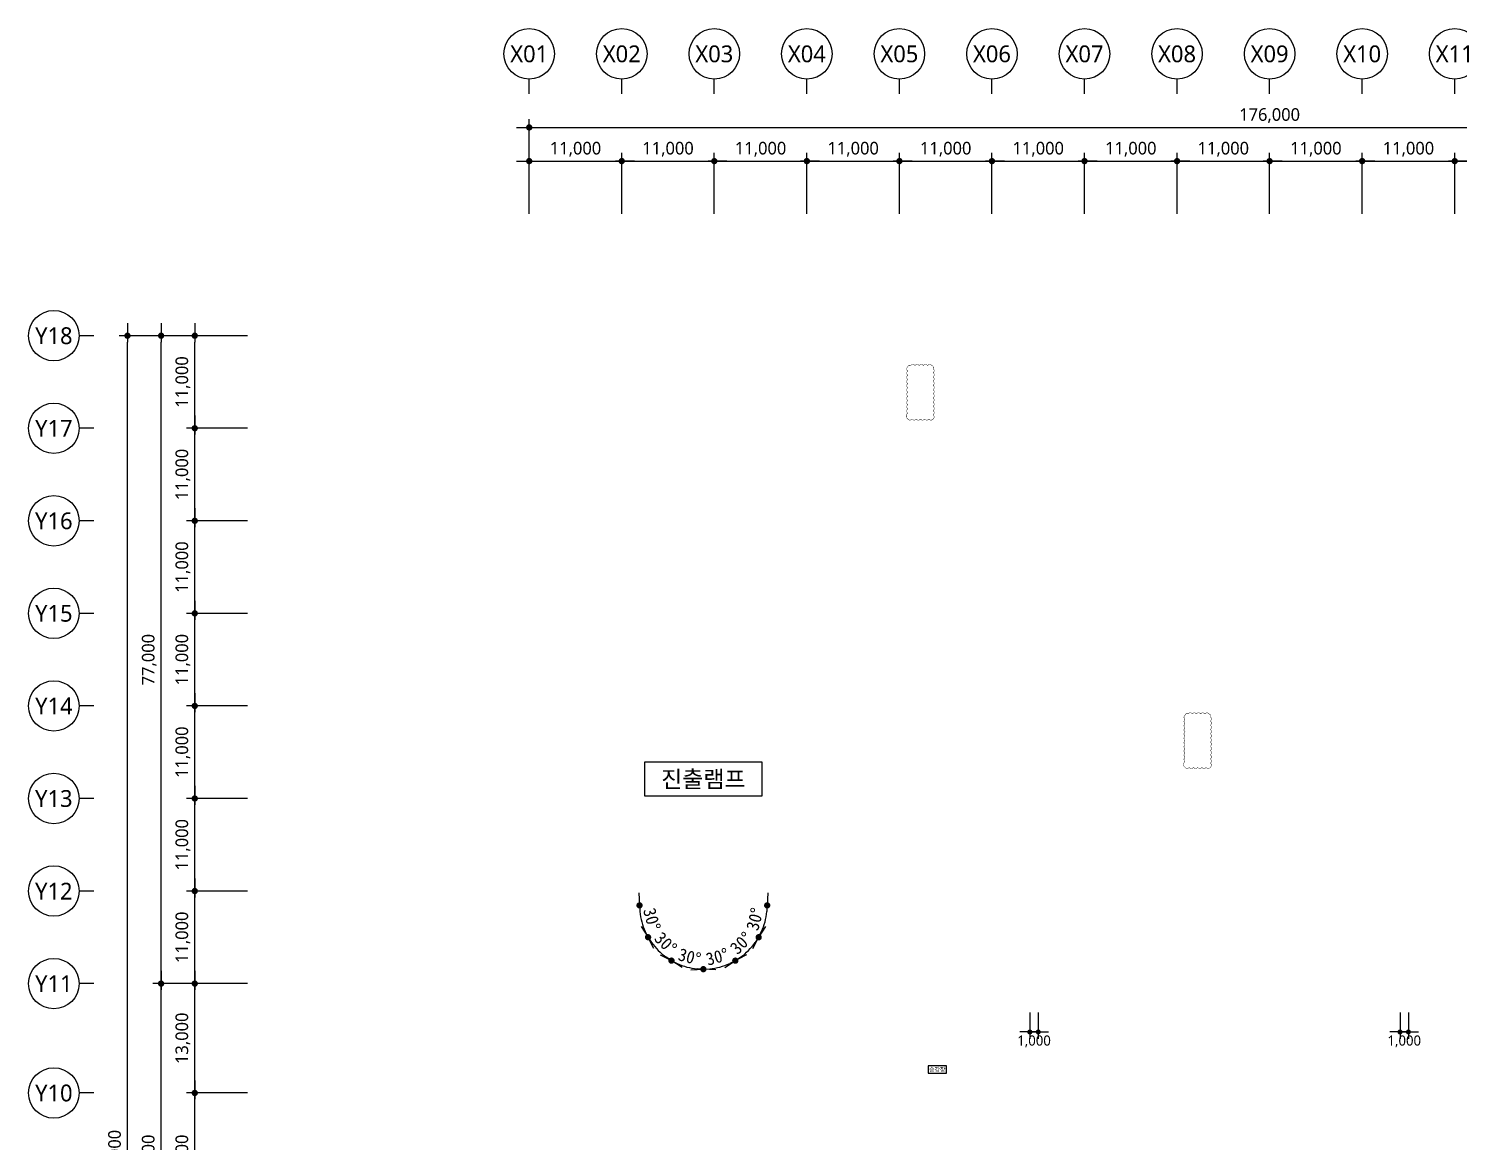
# Model space of a CAD drawing. Header units: millimetres. Extents: x 4003075 to 5615882, y 1445368 to 2591247.
# Drawn here: x 4003075 to 4173013, y 2439613 to 2571868 of the extents above; entities that cross this region are included whole.
import ezdxf
from ezdxf.enums import TextEntityAlignment as Align

# ---------------------------------------------------------------- set-up
doc = ezdxf.new("R2010")
doc.units = ezdxf.units.MM
for name, color, linetype, lineweight in [('A-AXIS-BUBL', 7, 'Continuous', 25), ('A-DIMS', 7, 'Continuous', 25), ('A-XXXX-TXT2', 3, 'Continuous', 25), ('REV-202205', 20, 'Continuous', 25)]:
    doc.layers.add(name, color=color, linetype=linetype, lineweight=lineweight)
doc.styles.add('HY울릉도L', font='')
doc.styles.add('XR-평면도$0$맑은 고딕', font='malgun.ttf')
doc.styles.add('돋움', font='')
doc.styles.add('맑은고딕', font='malgun.ttf')
doc.styles.get('HY울릉도L').set_extended_font_data('HYwulM')
doc.styles.get('돋움').set_extended_font_data('DotumChe')
doc.dimstyles.new('CDIM', dxfattribs={"dimtxt": 3, "dimasz": 1.5, "dimexe": 2, "dimexo": 1, "dimgap": 1, "dimtad": 1, "dimdec": 0, "dimrnd": 0.5, "dimzin": 0, "dimdsep": 32, "dimlunit": 6, "dimtxsty": 'HY울릉도L', "dimblk1": '_CIDOT', "dimblk2": '_CIDOT', "dimsah": 1, "dimcen": 5.5, "dimclrd": 2, "dimclre": 2, "dimclrt": 7, "dimadec": 0, "dimazin": 0, "dimtfac": 1, "dimtdec": 0, "dimtix": 1, "dimtmove": 2, "dimatfit": 1, "dimldrblk": '_CIDOT', "dimfxl": 1, "dimtolj": 1, "dimtzin": 0, "dimlwd": -1, "dimarcsym": 0})

# ---------------------------------------------------------------- blocks, each defined once
blk = doc.blocks.new('글_진출램프')
at = {"layer": 'A-XXXX-TXT2', "color": 0}
blk.add_lwpolyline([(-7000, -1997), (7000, -1997), (7000, 2003), (-7000, 2003)], close=True, dxfattribs=at)
at = {"layer": 'A-XXXX-TXT2', "style": '맑은고딕'}
blk.add_text('진출램프', height=2000, dxfattribs=at).set_placement((0, 3), align=Align.MIDDLE_CENTER)
blk = doc.blocks.new('_CIDOT')
at = {"color": 0, "linetype": 'ByBlock'}
blk.add_line((2, 0), (-1, 0), dxfattribs=at)
at = {"color": 0, "linetype": 'ByBlock', "const_width": 0.5}
blk.add_lwpolyline([(-0.25, 0, 1), (0.25, 0, 1)], format="xyb", close=True, dxfattribs=at)
blk = doc.blocks.new('*D171')
at = {"layer": 'A-DIMS', "lineweight": -2, "transparency": 16777216}
for p, q in [((4122075, 2454916), (4122075, 2451817)), ((4123075, 2454916), (4123075, 2451817))]:
    blk.add_line(p, q, dxfattribs=at)
at = {"layer": 'A-DIMS', "transparency": 16777216}
for p, q in [((4121475, 2452617), (4120875, 2452617)), ((4123075, 2452617), (4122075, 2452617)), ((4123675, 2452617), (4124275, 2452617))]:
    blk.add_line(p, q, dxfattribs=at)
at = {"layer": 'A-DIMS', "transparency": 16777216, "xscale": 600, "yscale": 600, "zscale": 600}
blk.add_blockref('_CIDOT', (4122075, 2452617), dxfattribs=at)
at = {"layer": 'A-DIMS', "transparency": 16777216, "xscale": 600, "yscale": 600, "zscale": 600, "rotation": 180}
blk.add_blockref('_CIDOT', (4123075, 2452617), dxfattribs=at)
at = {"layer": 'A-DIMS', "color": 3, "transparency": 16777216, "insert": (4122575, 2451493), "char_height": 1200, "attachment_point": 5, "style": '맑은고딕'}
blk.add_mtext('\\A1;1,000', dxfattribs=at)
blk = doc.blocks.new('*D173')
at = {"layer": 'A-DIMS', "lineweight": -2, "transparency": 16777216}
for p, q in [((4166075, 2454916), (4166075, 2451817)), ((4167075, 2454916), (4167075, 2451817))]:
    blk.add_line(p, q, dxfattribs=at)
at = {"layer": 'A-DIMS', "transparency": 16777216}
for p, q in [((4165475, 2452617), (4164875, 2452617)), ((4167075, 2452617), (4166075, 2452617)), ((4167675, 2452617), (4168275, 2452617))]:
    blk.add_line(p, q, dxfattribs=at)
at = {"layer": 'A-DIMS', "transparency": 16777216, "xscale": 600, "yscale": 600, "zscale": 600}
blk.add_blockref('_CIDOT', (4166075, 2452617), dxfattribs=at)
at = {"layer": 'A-DIMS', "transparency": 16777216, "xscale": 600, "yscale": 600, "zscale": 600, "rotation": 180}
blk.add_blockref('_CIDOT', (4167075, 2452617), dxfattribs=at)
at = {"layer": 'A-DIMS', "color": 3, "transparency": 16777216, "insert": (4166575, 2451493), "char_height": 1200, "attachment_point": 5, "style": '맑은고딕'}
blk.add_mtext('\\A1;1,000', dxfattribs=at)
blk = doc.blocks.new('*D174')
at = {"layer": 'A-DIMS', "transparency": 16777216}
blk.add_arc((4083275, 2467668), 7587, 305.666, 324.334, dxfattribs=at)
at = {"layer": 'A-DIMS', "transparency": 16777216, "xscale": 750, "yscale": 750, "zscale": 750}
for p, rotation in [((4089846, 2463874), 57.16699755167335), ((4087069, 2461097), 212.8330024483227)]:
    blk.add_blockref('_CIDOT', p, dxfattribs=dict(at, rotation=rotation))
at = {"layer": 'A-DIMS', "color": 3, "transparency": 16777216, "insert": (4087755, 2463187), "char_height": 1500, "attachment_point": 5, "rotation": 45, "style": '돋움'}
blk.add_mtext('\\A1;30°', dxfattribs=at)
blk = doc.blocks.new('*D175')
at = {"layer": 'A-DIMS', "transparency": 16777216}
blk.add_arc((4083275, 2467668), 7587, 335.666, 354.334, dxfattribs=at)
at = {"layer": 'A-DIMS', "transparency": 16777216, "xscale": 750, "yscale": 750, "zscale": 750}
for p, rotation in [((4090862, 2467668), 87.16699788413489), ((4089846, 2463874), 242.8330021158642)]:
    blk.add_blockref('_CIDOT', p, dxfattribs=dict(at, rotation=rotation))
at = {"layer": 'A-DIMS', "color": 3, "transparency": 16777216, "insert": (4089395, 2466028), "char_height": 1500, "attachment_point": 5, "rotation": 75, "style": '돋움'}
blk.add_mtext('\\A1;30°', dxfattribs=at)
blk = doc.blocks.new('*D176')
at = {"layer": 'A-DIMS', "transparency": 16777216}
blk.add_arc((4083275, 2467668), 7587, 275.666, 294.334, dxfattribs=at)
at = {"layer": 'A-DIMS', "transparency": 16777216, "xscale": 750, "yscale": 750, "zscale": 750}
for p, rotation in [((4087069, 2461097), 27.16699755167498), ((4083275, 2460080), 182.8330024483249)]:
    blk.add_blockref('_CIDOT', p, dxfattribs=dict(at, rotation=rotation))
at = {"layer": 'A-DIMS', "color": 3, "transparency": 16777216, "insert": (4084915, 2461547), "char_height": 1500, "attachment_point": 5, "rotation": 15, "style": '돋움'}
blk.add_mtext('\\A1;30°', dxfattribs=at)
blk = doc.blocks.new('*D177')
at = {"layer": 'A-DIMS', "transparency": 16777216}
blk.add_arc((4083275, 2467668), 7587, 215.666, 234.334, dxfattribs=at)
at = {"layer": 'A-DIMS', "transparency": 16777216, "xscale": 750, "yscale": 750, "zscale": 750}
for p, rotation in [((4076704, 2463874), 122.8330024483254), ((4079481, 2461097), 327.1669975516756)]:
    blk.add_blockref('_CIDOT', p, dxfattribs=dict(at, rotation=rotation))
at = {"layer": 'A-DIMS', "color": 3, "transparency": 16777216, "insert": (4078795, 2463187), "char_height": 1500, "attachment_point": 5, "rotation": 315, "style": '돋움'}
blk.add_mtext('\\A1;30°', dxfattribs=at)
blk = doc.blocks.new('*D178')
at = {"layer": 'A-DIMS', "transparency": 16777216}
blk.add_arc((4083275, 2467668), 7587, 185.666, 204.334, dxfattribs=at)
at = {"layer": 'A-DIMS', "transparency": 16777216, "xscale": 750, "yscale": 750, "zscale": 750}
for p, rotation in [((4075688, 2467668), 92.8330021158649), ((4076704, 2463874), 297.166997884135)]:
    blk.add_blockref('_CIDOT', p, dxfattribs=dict(at, rotation=rotation))
at = {"layer": 'A-DIMS', "color": 3, "transparency": 16777216, "insert": (4077155, 2466028), "char_height": 1500, "attachment_point": 5, "rotation": 285, "style": '돋움'}
blk.add_mtext('\\A1;30°', dxfattribs=at)
blk = doc.blocks.new('*D179')
at = {"layer": 'A-DIMS', "transparency": 16777216}
blk.add_arc((4083275, 2467668), 7587, 245.666, 264.334, dxfattribs=at)
at = {"layer": 'A-DIMS', "transparency": 16777216, "xscale": 750, "yscale": 750, "zscale": 750}
for p, rotation in [((4079481, 2461097), 152.8330024483247), ((4083275, 2460080), 357.1669975516754)]:
    blk.add_blockref('_CIDOT', p, dxfattribs=dict(at, rotation=rotation))
at = {"layer": 'A-DIMS', "color": 3, "transparency": 16777216, "insert": (4081635, 2461547), "char_height": 1500, "attachment_point": 5, "rotation": 345, "style": '돋움'}
blk.add_mtext('\\A1;30°', dxfattribs=at)
blk = doc.blocks.new('*D16')
at = {"layer": 'A-DIMS', "lineweight": -2, "transparency": 16777216}
for p, q in [((93193, 151121), (85943, 151121)), ((93193, 135121), (85943, 135121))]:
    blk.add_line(p, q, dxfattribs=at)
at = {"layer": 'A-DIMS', "transparency": 16777216}
blk.add_line((86943, 135871), (86943, 150371), dxfattribs=at)
at = {"layer": 'A-DIMS', "transparency": 16777216, "xscale": 750, "yscale": 750, "zscale": 750}
for p, rotation in [((86943, 151121), 90), ((86943, 135121), 270)]:
    blk.add_blockref('_CIDOT', p, dxfattribs=dict(at, rotation=rotation))
at = {"layer": 'A-DIMS', "color": 3, "transparency": 16777216, "insert": (85538, 143121), "char_height": 1500, "attachment_point": 5, "rotation": 90, "style": '맑은고딕'}
blk.add_mtext('\\A1;16,000', dxfattribs=at)
blk = doc.blocks.new('*D17')
at = {"layer": 'A-DIMS', "lineweight": -2, "transparency": 16777216}
for p, q in [((93193, 164121), (85943, 164121)), ((93193, 151121), (85943, 151121))]:
    blk.add_line(p, q, dxfattribs=at)
at = {"layer": 'A-DIMS', "transparency": 16777216}
blk.add_line((86943, 151871), (86943, 163371), dxfattribs=at)
at = {"layer": 'A-DIMS', "transparency": 16777216, "xscale": 750, "yscale": 750, "zscale": 750}
for p, rotation in [((86943, 164121), 90), ((86943, 151121), 270)]:
    blk.add_blockref('_CIDOT', p, dxfattribs=dict(at, rotation=rotation))
at = {"layer": 'A-DIMS', "color": 3, "transparency": 16777216, "insert": (85538, 157621), "char_height": 1500, "attachment_point": 5, "rotation": 90, "style": '맑은고딕'}
blk.add_mtext('\\A1;13,000', dxfattribs=at)
blk = doc.blocks.new('*D18')
at = {"layer": 'A-DIMS', "lineweight": -2, "transparency": 16777216}
for p, q in [((93193, 175121), (85943, 175121)), ((93193, 164121), (85943, 164121))]:
    blk.add_line(p, q, dxfattribs=at)
at = {"layer": 'A-DIMS', "transparency": 16777216}
blk.add_line((86943, 164871), (86943, 174371), dxfattribs=at)
at = {"layer": 'A-DIMS', "transparency": 16777216, "xscale": 750, "yscale": 750, "zscale": 750}
for p, rotation in [((86943, 175121), 90), ((86943, 164121), 270)]:
    blk.add_blockref('_CIDOT', p, dxfattribs=dict(at, rotation=rotation))
at = {"layer": 'A-DIMS', "color": 3, "transparency": 16777216, "insert": (85538, 169621), "char_height": 1500, "attachment_point": 5, "rotation": 90, "style": '맑은고딕'}
blk.add_mtext('\\A1;11,000', dxfattribs=at)
blk = doc.blocks.new('*D19')
at = {"layer": 'A-DIMS', "lineweight": -2, "transparency": 16777216}
for p, q in [((93193, 186121), (85943, 186121)), ((93193, 175121), (85943, 175121))]:
    blk.add_line(p, q, dxfattribs=at)
at = {"layer": 'A-DIMS', "transparency": 16777216}
blk.add_line((86943, 175871), (86943, 185371), dxfattribs=at)
at = {"layer": 'A-DIMS', "transparency": 16777216, "xscale": 750, "yscale": 750, "zscale": 750}
for p, rotation in [((86943, 186121), 90), ((86943, 175121), 270)]:
    blk.add_blockref('_CIDOT', p, dxfattribs=dict(at, rotation=rotation))
at = {"layer": 'A-DIMS', "color": 3, "transparency": 16777216, "insert": (85538, 180621), "char_height": 1500, "attachment_point": 5, "rotation": 90, "style": '맑은고딕'}
blk.add_mtext('\\A1;11,000', dxfattribs=at)
blk = doc.blocks.new('*D20')
at = {"layer": 'A-DIMS', "lineweight": -2, "transparency": 16777216}
for p, q in [((93193, 197121), (85943, 197121)), ((93193, 186121), (85943, 186121))]:
    blk.add_line(p, q, dxfattribs=at)
at = {"layer": 'A-DIMS', "transparency": 16777216}
blk.add_line((86943, 186871), (86943, 196371), dxfattribs=at)
at = {"layer": 'A-DIMS', "transparency": 16777216, "xscale": 750, "yscale": 750, "zscale": 750}
for p, rotation in [((86943, 197121), 90), ((86943, 186121), 270)]:
    blk.add_blockref('_CIDOT', p, dxfattribs=dict(at, rotation=rotation))
at = {"layer": 'A-DIMS', "color": 3, "transparency": 16777216, "insert": (85538, 191621), "char_height": 1500, "attachment_point": 5, "rotation": 90, "style": '맑은고딕'}
blk.add_mtext('\\A1;11,000', dxfattribs=at)
blk = doc.blocks.new('*D21')
at = {"layer": 'A-DIMS', "lineweight": -2, "transparency": 16777216}
for p, q in [((93193, 208121), (85943, 208121)), ((93193, 197121), (85943, 197121))]:
    blk.add_line(p, q, dxfattribs=at)
at = {"layer": 'A-DIMS', "transparency": 16777216}
blk.add_line((86943, 197871), (86943, 207371), dxfattribs=at)
at = {"layer": 'A-DIMS', "transparency": 16777216, "xscale": 750, "yscale": 750, "zscale": 750}
for p, rotation in [((86943, 208121), 90), ((86943, 197121), 270)]:
    blk.add_blockref('_CIDOT', p, dxfattribs=dict(at, rotation=rotation))
at = {"layer": 'A-DIMS', "color": 3, "transparency": 16777216, "insert": (85538, 202621), "char_height": 1500, "attachment_point": 5, "rotation": 90, "style": '맑은고딕'}
blk.add_mtext('\\A1;11,000', dxfattribs=at)
blk = doc.blocks.new('*D22')
at = {"layer": 'A-DIMS', "lineweight": -2, "transparency": 16777216}
for p, q in [((93193, 219121), (85943, 219121)), ((93193, 208121), (85943, 208121))]:
    blk.add_line(p, q, dxfattribs=at)
at = {"layer": 'A-DIMS', "transparency": 16777216}
blk.add_line((86943, 208871), (86943, 218371), dxfattribs=at)
at = {"layer": 'A-DIMS', "transparency": 16777216, "xscale": 750, "yscale": 750, "zscale": 750}
for p, rotation in [((86943, 219121), 90), ((86943, 208121), 270)]:
    blk.add_blockref('_CIDOT', p, dxfattribs=dict(at, rotation=rotation))
at = {"layer": 'A-DIMS', "color": 3, "transparency": 16777216, "insert": (85538, 213621), "char_height": 1500, "attachment_point": 5, "rotation": 90, "style": '맑은고딕'}
blk.add_mtext('\\A1;11,000', dxfattribs=at)
blk = doc.blocks.new('*D23')
at = {"layer": 'A-DIMS', "lineweight": -2, "transparency": 16777216}
for p, q in [((93193, 230121), (85943, 230121)), ((93193, 219121), (85943, 219121))]:
    blk.add_line(p, q, dxfattribs=at)
at = {"layer": 'A-DIMS', "transparency": 16777216}
blk.add_line((86943, 219871), (86943, 229371), dxfattribs=at)
at = {"layer": 'A-DIMS', "transparency": 16777216, "xscale": 750, "yscale": 750, "zscale": 750}
for p, rotation in [((86943, 230121), 90), ((86943, 219121), 270)]:
    blk.add_blockref('_CIDOT', p, dxfattribs=dict(at, rotation=rotation))
at = {"layer": 'A-DIMS', "color": 3, "transparency": 16777216, "insert": (85538, 224621), "char_height": 1500, "attachment_point": 5, "rotation": 90, "style": '맑은고딕'}
blk.add_mtext('\\A1;11,000', dxfattribs=at)
blk = doc.blocks.new('*D24')
at = {"layer": 'A-DIMS', "lineweight": -2, "transparency": 16777216}
for p, q in [((93193, 241121), (85943, 241121)), ((93193, 230121), (85943, 230121))]:
    blk.add_line(p, q, dxfattribs=at)
at = {"layer": 'A-DIMS', "transparency": 16777216}
blk.add_line((86943, 230871), (86943, 240371), dxfattribs=at)
at = {"layer": 'A-DIMS', "transparency": 16777216, "xscale": 750, "yscale": 750, "zscale": 750}
for p, rotation in [((86943, 241121), 90), ((86943, 230121), 270)]:
    blk.add_blockref('_CIDOT', p, dxfattribs=dict(at, rotation=rotation))
at = {"layer": 'A-DIMS', "color": 3, "transparency": 16777216, "insert": (85538, 235621), "char_height": 1500, "attachment_point": 5, "rotation": 90, "style": '맑은고딕'}
blk.add_mtext('\\A1;11,000', dxfattribs=at)
blk = doc.blocks.new('*D26')
at = {"layer": 'A-DIMS', "lineweight": -2, "transparency": 16777216}
for p, q in [((93193, 241121), (77943, 241121)), ((93193, 45121), (77943, 45121))]:
    blk.add_line(p, q, dxfattribs=at)
at = {"layer": 'A-DIMS', "transparency": 16777216}
blk.add_line((78943, 45871), (78943, 240371), dxfattribs=at)
at = {"layer": 'A-DIMS', "transparency": 16777216, "xscale": 750, "yscale": 750, "zscale": 750}
for p, rotation in [((78943, 241121), 90), ((78943, 45121), 270)]:
    blk.add_blockref('_CIDOT', p, dxfattribs=dict(at, rotation=rotation))
at = {"layer": 'A-DIMS', "color": 3, "transparency": 16777216, "insert": (77538, 143121), "char_height": 1500, "attachment_point": 5, "rotation": 90, "style": '맑은고딕'}
blk.add_mtext('\\A1;196,000', dxfattribs=at)
blk = doc.blocks.new('*D28')
at = {"layer": 'A-DIMS', "lineweight": -2, "transparency": 16777216}
for p, q in [((93193, 164121), (81943, 164121)), ((93193, 122121), (81943, 122121))]:
    blk.add_line(p, q, dxfattribs=at)
at = {"layer": 'A-DIMS', "transparency": 16777216}
blk.add_line((82943, 122871), (82943, 163371), dxfattribs=at)
at = {"layer": 'A-DIMS', "transparency": 16777216, "xscale": 750, "yscale": 750, "zscale": 750}
for p, rotation in [((82943, 164121), 90), ((82943, 122121), 270)]:
    blk.add_blockref('_CIDOT', p, dxfattribs=dict(at, rotation=rotation))
at = {"layer": 'A-DIMS', "color": 3, "transparency": 16777216, "insert": (81542, 143121), "char_height": 1500, "attachment_point": 5, "rotation": 90, "style": '맑은고딕'}
blk.add_mtext('\\A1;42,000', dxfattribs=at)
blk = doc.blocks.new('*D29')
at = {"layer": 'A-DIMS', "lineweight": -2, "transparency": 16777216}
for p, q in [((93193, 241121), (81943, 241121)), ((93193, 164121), (81943, 164121))]:
    blk.add_line(p, q, dxfattribs=at)
at = {"layer": 'A-DIMS', "transparency": 16777216}
blk.add_line((82943, 164871), (82943, 240371), dxfattribs=at)
at = {"layer": 'A-DIMS', "transparency": 16777216, "xscale": 750, "yscale": 750, "zscale": 750}
for p, rotation in [((82943, 241121), 90), ((82943, 164121), 270)]:
    blk.add_blockref('_CIDOT', p, dxfattribs=dict(at, rotation=rotation))
at = {"layer": 'A-DIMS', "color": 3, "transparency": 16777216, "insert": (81542, 202621), "char_height": 1500, "attachment_point": 5, "rotation": 90, "style": '맑은고딕'}
blk.add_mtext('\\A1;77,000', dxfattribs=at)
blk = doc.blocks.new('*D30')
at = {"layer": 'A-DIMS', "lineweight": -2, "transparency": 16777216}
for p, q in [((148693, 255621), (148693, 262871)), ((159693, 255621), (159693, 262871))]:
    blk.add_line(p, q, dxfattribs=at)
at = {"layer": 'A-DIMS', "transparency": 16777216}
blk.add_line((149443, 261871), (158943, 261871), dxfattribs=at)
at = {"layer": 'A-DIMS', "transparency": 16777216, "xscale": 750, "yscale": 750, "zscale": 750, "rotation": 180}
blk.add_blockref('_CIDOT', (148693, 261871), dxfattribs=at)
at = {"layer": 'A-DIMS', "transparency": 16777216, "xscale": 750, "yscale": 750, "zscale": 750}
blk.add_blockref('_CIDOT', (159693, 261871), dxfattribs=at)
at = {"layer": 'A-DIMS', "color": 3, "transparency": 16777216, "insert": (154193, 263275), "char_height": 1500, "attachment_point": 5, "style": '맑은고딕'}
blk.add_mtext('\\A1;11,000', dxfattribs=at)
blk = doc.blocks.new('*D31')
at = {"layer": 'A-DIMS', "lineweight": -2, "transparency": 16777216}
for p, q in [((159693, 255621), (159693, 262871)), ((170693, 255621), (170693, 262871))]:
    blk.add_line(p, q, dxfattribs=at)
at = {"layer": 'A-DIMS', "transparency": 16777216}
blk.add_line((160443, 261871), (169943, 261871), dxfattribs=at)
at = {"layer": 'A-DIMS', "transparency": 16777216, "xscale": 750, "yscale": 750, "zscale": 750, "rotation": 180}
blk.add_blockref('_CIDOT', (159693, 261871), dxfattribs=at)
at = {"layer": 'A-DIMS', "transparency": 16777216, "xscale": 750, "yscale": 750, "zscale": 750}
blk.add_blockref('_CIDOT', (170693, 261871), dxfattribs=at)
at = {"layer": 'A-DIMS', "color": 3, "transparency": 16777216, "insert": (165193, 263275), "char_height": 1500, "attachment_point": 5, "style": '맑은고딕'}
blk.add_mtext('\\A1;11,000', dxfattribs=at)
blk = doc.blocks.new('*D32')
at = {"layer": 'A-DIMS', "lineweight": -2, "transparency": 16777216}
for p, q in [((170693, 255621), (170693, 262871)), ((181693, 255621), (181693, 262871))]:
    blk.add_line(p, q, dxfattribs=at)
at = {"layer": 'A-DIMS', "transparency": 16777216}
blk.add_line((171443, 261871), (180943, 261871), dxfattribs=at)
at = {"layer": 'A-DIMS', "transparency": 16777216, "xscale": 750, "yscale": 750, "zscale": 750, "rotation": 180}
blk.add_blockref('_CIDOT', (170693, 261871), dxfattribs=at)
at = {"layer": 'A-DIMS', "transparency": 16777216, "xscale": 750, "yscale": 750, "zscale": 750}
blk.add_blockref('_CIDOT', (181693, 261871), dxfattribs=at)
at = {"layer": 'A-DIMS', "color": 3, "transparency": 16777216, "insert": (176193, 263275), "char_height": 1500, "attachment_point": 5, "style": '맑은고딕'}
blk.add_mtext('\\A1;11,000', dxfattribs=at)
blk = doc.blocks.new('*D33')
at = {"layer": 'A-DIMS', "lineweight": -2, "transparency": 16777216}
for p, q in [((181693, 255621), (181693, 262871)), ((192693, 255621), (192693, 262871))]:
    blk.add_line(p, q, dxfattribs=at)
at = {"layer": 'A-DIMS', "transparency": 16777216}
blk.add_line((182443, 261871), (191943, 261871), dxfattribs=at)
at = {"layer": 'A-DIMS', "transparency": 16777216, "xscale": 750, "yscale": 750, "zscale": 750, "rotation": 180}
blk.add_blockref('_CIDOT', (181693, 261871), dxfattribs=at)
at = {"layer": 'A-DIMS', "transparency": 16777216, "xscale": 750, "yscale": 750, "zscale": 750}
blk.add_blockref('_CIDOT', (192693, 261871), dxfattribs=at)
at = {"layer": 'A-DIMS', "color": 3, "transparency": 16777216, "insert": (187193, 263275), "char_height": 1500, "attachment_point": 5, "style": '맑은고딕'}
blk.add_mtext('\\A1;11,000', dxfattribs=at)
blk = doc.blocks.new('*D34')
at = {"layer": 'A-DIMS', "lineweight": -2, "transparency": 16777216}
for p, q in [((192693, 255621), (192693, 262871)), ((203693, 255621), (203693, 262871))]:
    blk.add_line(p, q, dxfattribs=at)
at = {"layer": 'A-DIMS', "transparency": 16777216}
blk.add_line((193443, 261871), (202943, 261871), dxfattribs=at)
at = {"layer": 'A-DIMS', "transparency": 16777216, "xscale": 750, "yscale": 750, "zscale": 750, "rotation": 180}
blk.add_blockref('_CIDOT', (192693, 261871), dxfattribs=at)
at = {"layer": 'A-DIMS', "transparency": 16777216, "xscale": 750, "yscale": 750, "zscale": 750}
blk.add_blockref('_CIDOT', (203693, 261871), dxfattribs=at)
at = {"layer": 'A-DIMS', "color": 3, "transparency": 16777216, "insert": (198193, 263275), "char_height": 1500, "attachment_point": 5, "style": '맑은고딕'}
blk.add_mtext('\\A1;11,000', dxfattribs=at)
blk = doc.blocks.new('*D35')
at = {"layer": 'A-DIMS', "lineweight": -2, "transparency": 16777216}
for p, q in [((203693, 255621), (203693, 262871)), ((214693, 255621), (214693, 262871))]:
    blk.add_line(p, q, dxfattribs=at)
at = {"layer": 'A-DIMS', "transparency": 16777216}
blk.add_line((204443, 261871), (213943, 261871), dxfattribs=at)
at = {"layer": 'A-DIMS', "transparency": 16777216, "xscale": 750, "yscale": 750, "zscale": 750, "rotation": 180}
blk.add_blockref('_CIDOT', (203693, 261871), dxfattribs=at)
at = {"layer": 'A-DIMS', "transparency": 16777216, "xscale": 750, "yscale": 750, "zscale": 750}
blk.add_blockref('_CIDOT', (214693, 261871), dxfattribs=at)
at = {"layer": 'A-DIMS', "color": 3, "transparency": 16777216, "insert": (209193, 263275), "char_height": 1500, "attachment_point": 5, "style": '맑은고딕'}
blk.add_mtext('\\A1;11,000', dxfattribs=at)
blk = doc.blocks.new('*D36')
at = {"layer": 'A-DIMS', "lineweight": -2, "transparency": 16777216}
for p, q in [((214693, 255621), (214693, 262871)), ((225693, 255621), (225693, 262871))]:
    blk.add_line(p, q, dxfattribs=at)
at = {"layer": 'A-DIMS', "transparency": 16777216}
blk.add_line((215443, 261871), (224943, 261871), dxfattribs=at)
at = {"layer": 'A-DIMS', "transparency": 16777216, "xscale": 750, "yscale": 750, "zscale": 750, "rotation": 180}
blk.add_blockref('_CIDOT', (214693, 261871), dxfattribs=at)
at = {"layer": 'A-DIMS', "transparency": 16777216, "xscale": 750, "yscale": 750, "zscale": 750}
blk.add_blockref('_CIDOT', (225693, 261871), dxfattribs=at)
at = {"layer": 'A-DIMS', "color": 3, "transparency": 16777216, "insert": (220193, 263275), "char_height": 1500, "attachment_point": 5, "style": '맑은고딕'}
blk.add_mtext('\\A1;11,000', dxfattribs=at)
blk = doc.blocks.new('*D37')
at = {"layer": 'A-DIMS', "lineweight": -2, "transparency": 16777216}
for p, q in [((225693, 255621), (225693, 262871)), ((236693, 255621), (236693, 262871))]:
    blk.add_line(p, q, dxfattribs=at)
at = {"layer": 'A-DIMS', "transparency": 16777216}
blk.add_line((226443, 261871), (235943, 261871), dxfattribs=at)
at = {"layer": 'A-DIMS', "transparency": 16777216, "xscale": 750, "yscale": 750, "zscale": 750, "rotation": 180}
blk.add_blockref('_CIDOT', (225693, 261871), dxfattribs=at)
at = {"layer": 'A-DIMS', "transparency": 16777216, "xscale": 750, "yscale": 750, "zscale": 750}
blk.add_blockref('_CIDOT', (236693, 261871), dxfattribs=at)
at = {"layer": 'A-DIMS', "color": 3, "transparency": 16777216, "insert": (231193, 263275), "char_height": 1500, "attachment_point": 5, "style": '맑은고딕'}
blk.add_mtext('\\A1;11,000', dxfattribs=at)
blk = doc.blocks.new('*D38')
at = {"layer": 'A-DIMS', "lineweight": -2, "transparency": 16777216}
for p, q in [((236693, 255621), (236693, 262871)), ((247693, 255621), (247693, 262871))]:
    blk.add_line(p, q, dxfattribs=at)
at = {"layer": 'A-DIMS', "transparency": 16777216}
blk.add_line((237443, 261871), (246943, 261871), dxfattribs=at)
at = {"layer": 'A-DIMS', "transparency": 16777216, "xscale": 750, "yscale": 750, "zscale": 750, "rotation": 180}
blk.add_blockref('_CIDOT', (236693, 261871), dxfattribs=at)
at = {"layer": 'A-DIMS', "transparency": 16777216, "xscale": 750, "yscale": 750, "zscale": 750}
blk.add_blockref('_CIDOT', (247693, 261871), dxfattribs=at)
at = {"layer": 'A-DIMS', "color": 3, "transparency": 16777216, "insert": (242193, 263275), "char_height": 1500, "attachment_point": 5, "style": '맑은고딕'}
blk.add_mtext('\\A1;11,000', dxfattribs=at)
blk = doc.blocks.new('*D43')
at = {"layer": 'A-DIMS', "lineweight": -2, "transparency": 16777216}
for p, q in [((126693, 255621), (126693, 266871)), ((302693, 255621), (302693, 266871))]:
    blk.add_line(p, q, dxfattribs=at)
at = {"layer": 'A-DIMS', "transparency": 16777216}
blk.add_line((127443, 265871), (301943, 265871), dxfattribs=at)
at = {"layer": 'A-DIMS', "transparency": 16777216, "xscale": 750, "yscale": 750, "zscale": 750, "rotation": 180}
blk.add_blockref('_CIDOT', (126693, 265871), dxfattribs=at)
at = {"layer": 'A-DIMS', "transparency": 16777216, "xscale": 750, "yscale": 750, "zscale": 750}
blk.add_blockref('_CIDOT', (302693, 265871), dxfattribs=at)
at = {"layer": 'A-DIMS', "color": 3, "transparency": 16777216, "insert": (214693, 267275), "char_height": 1500, "attachment_point": 5, "style": '맑은고딕'}
blk.add_mtext('\\A1;176,000', dxfattribs=at)
blk = doc.blocks.new('*D45')
at = {"layer": 'A-DIMS', "lineweight": -2, "transparency": 16777216}
for p, q in [((126693, 255621), (126693, 262871)), ((137693, 255621), (137693, 262871))]:
    blk.add_line(p, q, dxfattribs=at)
at = {"layer": 'A-DIMS', "transparency": 16777216}
blk.add_line((127443, 261871), (136943, 261871), dxfattribs=at)
at = {"layer": 'A-DIMS', "transparency": 16777216, "xscale": 750, "yscale": 750, "zscale": 750, "rotation": 180}
blk.add_blockref('_CIDOT', (126693, 261871), dxfattribs=at)
at = {"layer": 'A-DIMS', "transparency": 16777216, "xscale": 750, "yscale": 750, "zscale": 750}
blk.add_blockref('_CIDOT', (137693, 261871), dxfattribs=at)
at = {"layer": 'A-DIMS', "color": 3, "transparency": 16777216, "insert": (132193, 263275), "char_height": 1500, "attachment_point": 5, "style": '맑은고딕'}
blk.add_mtext('\\A1;11,000', dxfattribs=at)
blk = doc.blocks.new('*D46')
at = {"layer": 'A-DIMS', "lineweight": -2, "transparency": 16777216}
for p, q in [((137693, 255621), (137693, 262871)), ((148693, 255621), (148693, 262871))]:
    blk.add_line(p, q, dxfattribs=at)
at = {"layer": 'A-DIMS', "transparency": 16777216}
blk.add_line((138443, 261871), (147943, 261871), dxfattribs=at)
at = {"layer": 'A-DIMS', "transparency": 16777216, "xscale": 750, "yscale": 750, "zscale": 750, "rotation": 180}
blk.add_blockref('_CIDOT', (137693, 261871), dxfattribs=at)
at = {"layer": 'A-DIMS', "transparency": 16777216, "xscale": 750, "yscale": 750, "zscale": 750}
blk.add_blockref('_CIDOT', (148693, 261871), dxfattribs=at)
at = {"layer": 'A-DIMS', "color": 3, "transparency": 16777216, "insert": (143193, 263275), "char_height": 1500, "attachment_point": 5, "style": '맑은고딕'}
blk.add_mtext('\\A1;11,000', dxfattribs=at)
blk = doc.blocks.new('글_승강장')
at = {"layer": 'A-XXXX-TXT2', "color": 0, "ltscale": 100}
blk.add_lwpolyline([(-1100, 450), (-1100, -450), (1100, -450), (1100, 450)], close=True, dxfattribs=at)
at = {"layer": 'A-XXXX-TXT2', "ltscale": 100, "style": 'XR-평면도$0$맑은 고딕'}
blk.add_text('승강장', height=500, dxfattribs=at).set_placement((0, 0), align=Align.MIDDLE_CENTER)
blk = doc.blocks.new('DIM(210222)')
for p, q in [((126693, 269870.6), (126693, 271620.6)), ((137693, 269870.6), (137693, 271620.6)), ((148693, 269870.6), (148693, 271620.6)), ((159693, 269870.6), (159693, 271620.6)), ((170693, 269870.6), (170693, 271620.6)), ((181693, 269870.6), (181693, 271620.6)), ((192693, 269870.6), (192693, 271620.6)), ((203693, 269870.6), (203693, 271620.6)), ((214693, 269870.6), (214693, 271620.6)), ((225693, 269870.6), (225693, 271620.6)), ((236693, 269870.6), (236693, 271620.6)), ((74943, 241120.6), (73193, 241120.6)), ((74943, 230120.6), (73193, 230120.6)), ((74943, 219120.6), (73193, 219120.6)), ((74943, 208120.6), (73193, 208120.6)), ((74943, 197120.6), (73193, 197120.6)), ((74943, 186120.6), (73193, 186120.6)), ((74943, 175120.6), (73193, 175120.6)), ((74943, 164120.6), (73193, 164120.6)), ((74943, 151120.6), (73193, 151120.6))]:
    blk.add_line(p, q)
at = {"layer": 'A-AXIS-BUBL', "ltscale": 0.2}
for centre in [(126693, 274620.6), (137693, 274620.6), (148693, 274620.6), (159693, 274620.6), (170693, 274620.6), (181693, 274620.6), (192693, 274620.6), (203693, 274620.6), (214693, 274620.6), (225693, 274620.6), (236693, 274620.6), (70193, 241120.6), (70193, 230120.6), (70193, 219120.6), (70193, 208120.6), (70193, 197120.6), (70193, 186120.6), (70193, 175120.6), (70193, 164120.6), (70193, 151120.6)]:
    blk.add_circle(centre, 3000, dxfattribs=at)
at = {"layer": 'A-XXXX-TXT2', "ltscale": 0.2, "style": '맑은고딕'}
for s, p in [('X01', (126693, 274620.6)), ('X02', (137693, 274620.6)), ('X03', (148693, 274620.6)), ('X04', (159693, 274620.6)), ('X05', (170693, 274620.6)), ('X06', (181693, 274620.6)), ('X07', (192693, 274620.6)), ('X08', (203693, 274620.6)), ('X09', (214693, 274620.6)), ('X10', (225693, 274620.6)), ('X11', (236693, 274620.6)), ('Y18', (70193, 241120.6)), ('Y17', (70193, 230120.6)), ('Y16', (70193, 219120.6)), ('Y15', (70193, 208120.6)), ('Y14', (70193, 197120.6)), ('Y13', (70193, 186120.6)), ('Y12', (70193, 175120.6)), ('Y11', (70193, 164120.6)), ('Y10', (70193, 151120.6))]:
    blk.add_text(s, height=2000, dxfattribs=at).set_placement(p, align=Align.MIDDLE)
at = {"layer": 'A-DIMS'}
for p1, p2, distance, picture, middle in [((126693, 255120.6), (302693, 255120.6), 10750, '*D43', (214693, 267275.5)), ((126693, 255120.6), (137693, 255120.6), 6750, '*D45', (132193, 263275.5)), ((137693, 255120.6), (148693, 255120.6), 6750, '*D46', (143193, 263275.5)), ((148693, 255120.6), (159693, 255120.6), 6750, '*D30', (154193, 263275.5)), ((159693, 255120.6), (170693, 255120.6), 6750, '*D31', (165193, 263275.5)), ((170693, 255120.6), (181693, 255120.6), 6750, '*D32', (176193, 263275.5)), ((181693, 255120.6), (192693, 255120.6), 6750, '*D33', (187193, 263275.5)), ((192693, 255120.6), (203693, 255120.6), 6750, '*D34', (198193, 263275.5)), ((203693, 255120.6), (214693, 255120.6), 6750, '*D35', (209193, 263275.5)), ((214693, 255120.6), (225693, 255120.6), 6750, '*D36', (220193, 263275.5)), ((225693, 255120.6), (236693, 255120.6), 6750, '*D37', (231193, 263275.5)), ((236693, 255120.6), (247693, 255120.6), 6750, '*D38', (242193, 263275.5)), ((93693, 45120.6), (93693, 241120.6), 14750, '*D26', (77538.1, 143120.6)), ((93693, 164120.6), (93693, 241120.6), 10750, '*D29', (81542.2, 202620.6)), ((93693, 230120.6), (93693, 241120.6), 6750, '*D24', (85538.1, 235620.6)), ((93693, 219120.6), (93693, 230120.6), 6750, '*D23', (85538.1, 224620.6)), ((93693, 208120.6), (93693, 219120.6), 6750, '*D22', (85538.1, 213620.6)), ((93693, 197120.6), (93693, 208120.6), 6750, '*D21', (85538.1, 202620.6)), ((93693, 186120.6), (93693, 197120.6), 6750, '*D20', (85538.1, 191620.6)), ((93693, 175120.6), (93693, 186120.6), 6750, '*D19', (85538.1, 180620.6)), ((93693, 164120.6), (93693, 175120.6), 6750, '*D18', (85538.1, 169620.6)), ((93693, 122120.6), (93693, 164120.6), 10750, '*D28', (81542.2, 143120.6)), ((93693, 151120.6), (93693, 164120.6), 6750, '*D17', (85538.1, 157620.6)), ((93693, 135120.6), (93693, 151120.6), 6750, '*D16', (85538.1, 143120.6))]:
    dim = blk.add_aligned_dim(p1=p1, p2=p2, distance=distance, dimstyle='CDIM', override={"dimscale": 500, "dimtxsty": '맑은고딕', "dimclrd": 256, "dimclre": 256, "dimclrt": 3}, dxfattribs=at)
    dim.commit()
    dim.dimension.update_dxf_attribs({"geometry": picture, "text_midpoint": middle})

msp = doc.modelspace()

# ---------------------------------------------------------------- linework, layer by layer
at = {"layer": 'REV-202205', "const_width": 50}
for points in [[(4107575, 2525467.6, 0.52056705), (4108075, 2525467.6, 0.52056705), (4108575, 2525467.6, 0.52056705), (4109075, 2525467.6, 0.52056705), (4109575, 2525467.6, 0.52056705), (4110075, 2525467.6, 0.52056705), (4110575, 2525467.6, 0.52056705), (4110575, 2525967.6, 0.52056705), (4110575, 2526467.6, 0.52056705), (4110575, 2526967.6, 0.52056705), (4110575, 2527467.6, 0.52056705), (4110575, 2527967.6, 0.52056705), (4110575, 2528467.6, 0.52056705), (4110575, 2528967.6, 0.52056705), (4110575, 2529467.6, 0.52056705), (4110575, 2529967.6, 0.52056705), (4110575, 2530467.6, 0.52056705), (4110575, 2530967.6, 0.52056705), (4110575, 2531467.6, 0.52056705), (4110425, 2531817.6, 0.52056705), (4109925, 2531817.6, 0.52056705), (4109425, 2531817.6, 0.52056705), (4108925, 2531817.6, 0.52056705), (4108425, 2531817.6, 0.52056705), (4107925, 2531817.6, 0.52056705), (4107575, 2531667.6, 0.52056705), (4107575, 2531167.6, 0.52056705), (4107575, 2530667.6, 0.52056705), (4107575, 2530167.6, 0.52056705), (4107575, 2529667.6, 0.52056705), (4107575, 2529167.6, 0.52056705), (4107575, 2528667.6, 0.52056705), (4107575, 2528167.6, 0.52056705), (4107575, 2527667.6, 0.52056705), (4107575, 2527167.6, 0.52056705), (4107575, 2526667.6, 0.52056705), (4107575, 2526167.6, 0.52056705)], [(4140525, 2484067.6, 0.52056705), (4141025, 2484067.6, 0.52056705), (4141525, 2484067.6, 0.52056705), (4142025, 2484067.6, 0.52056705), (4142525, 2484067.6, 0.52056705), (4143025, 2484067.6, 0.52056705), (4143525, 2484067.6, 0.52056705), (4143525, 2484567.6, 0.52056705), (4143525, 2485067.6, 0.52056705), (4143525, 2485567.6, 0.52056705), (4143525, 2486067.6, 0.52056705), (4143525, 2486567.6, 0.52056705), (4143525, 2487067.6, 0.52056705), (4143525, 2487567.6, 0.52056705), (4143525, 2488067.6, 0.52056705), (4143525, 2488567.6, 0.52056705), (4143525, 2489067.6, 0.52056705), (4143525, 2489567.6, 0.52056705), (4143525, 2490067.6, 0.52056705), (4143375, 2490417.6, 0.52056705), (4142875, 2490417.6, 0.52056705), (4142375, 2490417.6, 0.52056705), (4141875, 2490417.6, 0.52056705), (4141375, 2490417.6, 0.52056705), (4140875, 2490417.6, 0.52056705), (4140525, 2490267.6, 0.52056705), (4140525, 2489767.6, 0.52056705), (4140525, 2489267.6, 0.52056705), (4140525, 2488767.6, 0.52056705), (4140525, 2488267.6, 0.52056705), (4140525, 2487767.6, 0.52056705), (4140525, 2487267.6, 0.52056705), (4140525, 2486767.6, 0.52056705), (4140525, 2486267.6, 0.52056705), (4140525, 2485767.6, 0.52056705), (4140525, 2485267.6, 0.52056705), (4140525, 2484767.6, 0.52056705)]]:
    msp.add_lwpolyline(points, format="xyb", close=True, dxfattribs=at)

# ---------------------------------------------------------------- block references
for name, p in [('DIM(210222)', (3935882, 2294247)), ('글_진출램프', (4083275, 2482667.6)), ('글_승강장', (4111074.6, 2448157.3))]:
    msp.add_blockref(name, p)

# ---------------------------------------------------------------- dimensions: what is measured, and where the dimension line sits
at = {"layer": 'A-DIMS'}
for base, line1, line2, picture, middle in [((4090404.7, 2465072.6), ((4057575, 2467667.6), (4108975, 2467667.6)), ((4083275, 2467667.6), (4105531.9, 2454817.6)), '*D175', (4089395.3, 2466027.6)), ((4075803, 2466350.1), ((4108975, 2467667.6), (4057575, 2467667.6)), ((4083275, 2467667.6), (4061018.2, 2454817.6)), '*D178', (4077154.7, 2466027.6)), ((4077462.8, 2462790.6), ((4083275, 2467667.6), (4061018.2, 2454817.6)), ((4083275, 2467667.6), (4070425, 2445410.7)), '*D177', (4078794.6, 2463187.2)), ((4080680, 2460537.9), ((4083275, 2467667.6), (4070425, 2445410.7)), ((4083275, 2467667.6), (4083275, 2441967.6)), '*D179', (4081635.1, 2461547.2)), ((4084592.5, 2460195.6), ((4083275, 2467667.6), (4096125, 2445410.7)), ((4083275, 2467667.6), (4083275, 2441967.6)), '*D176', (4084914.9, 2461547.2)), ((4088152, 2461855.4), ((4083275, 2467667.6), (4105531.9, 2454817.6)), ((4083275, 2467667.6), (4096125, 2445410.7)), '*D174', (4087755.4, 2463187.2))]:
    dim = msp.add_angular_dim_2l(base=base, line1=line1, line2=line2, dimstyle='CDIM', override={"dimscale": 500, "dimtxsty": '돋움', "dimclrd": 256, "dimclre": 256, "dimclrt": 3}, dxfattribs=at)
    dim.commit()
    dim.dimension.update_dxf_attribs({"geometry": picture, "text_midpoint": middle})
for base, p1, p2, picture, middle in [((4122075, 2452616.6), (4123075, 2455316.4), (4122075, 2455316.4), '*D171', (4122575, 2451492.7)), ((4166075, 2452616.6), (4167075, 2455316.4), (4166075, 2455316.4), '*D173', (4166575, 2451492.7))]:
    dim = msp.add_linear_dim(base=base, p1=p1, p2=p2, angle=180, dimstyle='CDIM', override={"dimscale": 400, "dimtad": 4, "dimtxsty": '맑은고딕', "dimclrd": 256, "dimclre": 256, "dimclrt": 3}, dxfattribs=at)
    dim.commit()
    dim.dimension.update_dxf_attribs({"geometry": picture, "text_midpoint": middle})

doc.saveas('drawing.dxf')
